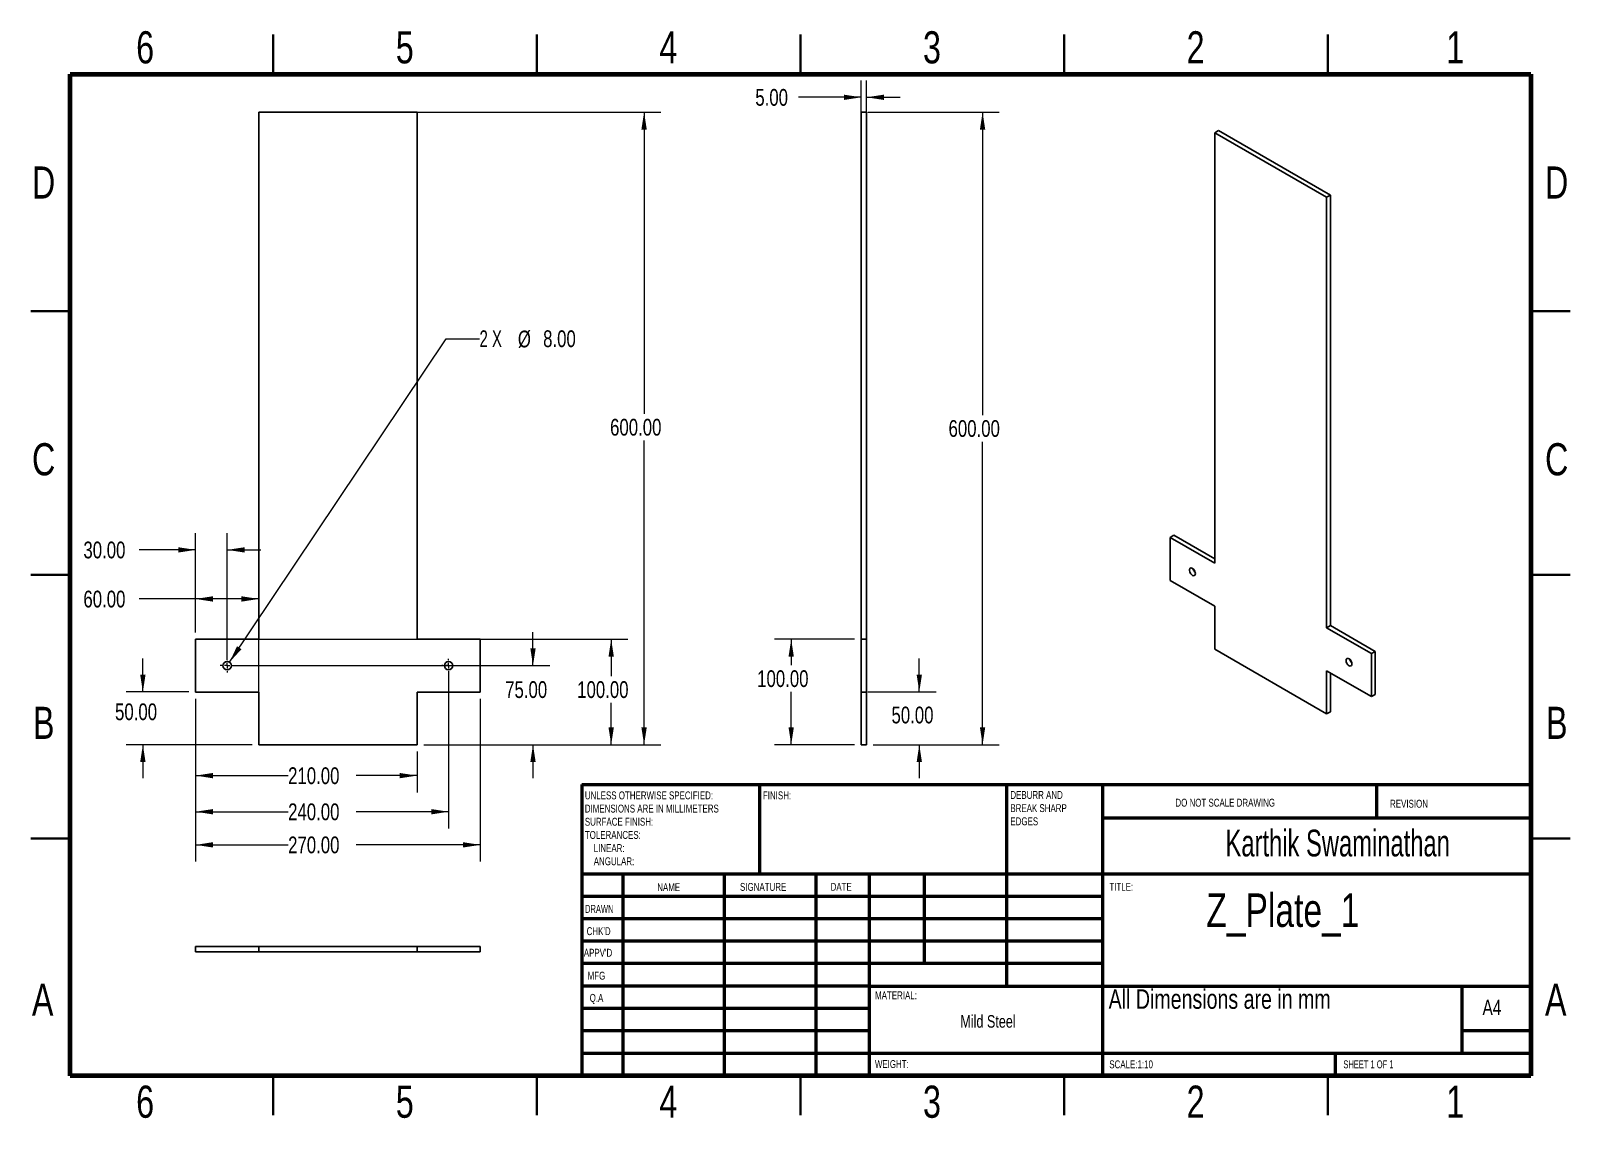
# Model space of a CAD drawing. Header units: millimetres. Extents: x 2 to 294, y 2 to 208.
import ezdxf

# ---------------------------------------------------------------- set-up
doc = ezdxf.new("R2010")
doc.units = ezdxf.units.MM
doc.styles.add('SLDTEXTSTYLE0', font='TXT', dxfattribs={"width": 0.75})
doc.styles.add('SLDTEXTSTYLE1', font='TXT', dxfattribs={"width": 0.686449})
doc.styles.add('SLDTEXTSTYLE2', font='TXT', dxfattribs={"width": 0.6875})
doc.styles.add('SLDTEXTSTYLE3', font='TXT', dxfattribs={"width": 0.663})
doc.styles.add('SLDTEXTSTYLE4', font='TXT', dxfattribs={"width": 0.666667})
doc.dimstyles.new('SLDDIMSTYLE0', dxfattribs={"dimtxt": 3.175, "dimasz": 3.302, "dimexe": 0, "dimexo": 0.0625, "dimgap": 0.79375, "dimtad": 0, "dimtih": 1, "dimtoh": 1, "dimlfac": 5, "dimrnd": 1e-09, "dimzin": 4, "dimdsep": 46, "dimtxsty": 'SLDTEXTSTYLE0', "dimsah": 1, "dimcen": 0.09, "dimadec": 0, "dimazin": 1, "dimtfac": 1, "dimtmove": 0, "dimatfit": 0, "dimfxl": 0, "dimfrac": 2, "dimtolj": 1, "dimtzin": 12, "dimarcsym": 0})
doc.dimstyles.new('SLDDIMSTYLE1', dxfattribs={"dimtxt": 3.175, "dimasz": 3.302, "dimexe": 0, "dimexo": 0.0625, "dimgap": 0.79375, "dimtad": 0, "dimtih": 1, "dimtoh": 1, "dimlfac": 5, "dimrnd": 1e-09, "dimzin": 4, "dimdsep": 46, "dimtxsty": 'SLDTEXTSTYLE0', "dimsah": 1, "dimcen": 0.09, "dimadec": 0, "dimazin": 1, "dimtfac": 1, "dimtofl": 0, "dimtmove": 0, "dimatfit": 3, "dimfxl": 0, "dimfrac": 2, "dimtolj": 1, "dimtzin": 12, "dimarcsym": 0})
doc.dimstyles.new('SLDDIMSTYLE2', dxfattribs={"dimtxt": 3.175, "dimasz": 3.302, "dimexe": 0, "dimexo": 0.0625, "dimgap": 0.79375, "dimtad": 0, "dimtih": 1, "dimtoh": 1, "dimlfac": 5, "dimrnd": 1e-09, "dimzin": 4, "dimdsep": 46, "dimtxsty": 'SLDTEXTSTYLE0', "dimsah": 1, "dimcen": 0, "dimadec": 0, "dimazin": 1, "dimtfac": 1, "dimtofl": 0, "dimtmove": 0, "dimatfit": 3, "dimfxl": 0, "dimfrac": 2, "dimtolj": 1, "dimtzin": 12, "dimarcsym": 0})

# ---------------------------------------------------------------- blocks, each defined once
blk = doc.blocks.new('SW_NOTE_0')
at = {"color": 0, "linetype": 'Continuous', "lineweight": 0, "char_height": 1.5, "attachment_point": 1, "style": 'SLDTEXTSTYLE0'}
for s, insert in [('UNLESS OTHERWISE SPECIFIED:', (0, 1.93)), ('DIMENSIONS ARE IN MILLIMETERS', (0, -0.57)), ('TOLERANCES:', (0, -5.57)), ('SURFACE FINISH:', (0, -3.07)), ('LINEAR:', (1.69, -8.07)), ('ANGULAR:', (1.69, -10.57))]:
    blk.add_mtext(s, dxfattribs=dict(at, insert=insert))
blk = doc.blocks.new('SW_NOTE_0_1')
at = {"color": 0, "linetype": 'Continuous', "lineweight": 0, "char_height": 1.5, "attachment_point": 1, "style": 'SLDTEXTSTYLE0'}
for s, insert in [('DEBURR AND', (0, 1.93)), ('BREAK SHARP', (0, -0.57)), ('EDGES', (0, -3.07))]:
    blk.add_mtext(s, dxfattribs=dict(at, insert=insert))
blk = doc.blocks.new('_D')
at = {"color": 7, "linetype": 'Continuous', "lineweight": 0}
for p, q in [((33.76, 94.05), (33.76, 112.91)), ((39.76, 89.05), (39.76, 112.91)), ((33.76, 109.74), (23.04, 109.74)), ((39.76, 109.74), (46.11, 109.74))]:
    blk.add_line(p, q, dxfattribs=at)
at = {"color": 7, "linetype": 'Continuous', "lineweight": 18}
for points in [[(33.76, 109.74), (30.46, 110.24), (30.46, 109.23)], [(39.76, 109.74), (43.06, 109.23), (43.06, 110.24)]]:
    blk.add_solid(points, dxfattribs=at)
at = {"color": 7, "linetype": 'Continuous', "lineweight": 18, "insert": (12.48, 111.31), "char_height": 3.175, "attachment_point": 1, "style": 'SLDTEXTSTYLE0'}
blk.add_mtext('30.00', dxfattribs=at)
blk = doc.blocks.new('_D_1')
at = {"color": 7, "linetype": 'Continuous', "lineweight": 0}
for p, q in [((33.76, 94.05), (33.76, 103.61)), ((45.76, 74.05), (45.76, 103.61)), ((33.76, 100.43), (23.04, 100.43)), ((45.76, 100.43), (33.76, 100.43))]:
    blk.add_line(p, q, dxfattribs=at)
at = {"color": 7, "linetype": 'Continuous', "lineweight": 18}
for points in [[(33.76, 100.43), (37.06, 99.92), (37.06, 100.94)], [(45.76, 100.43), (42.46, 100.94), (42.46, 99.92)]]:
    blk.add_solid(points, dxfattribs=at)
at = {"color": 7, "linetype": 'Continuous', "lineweight": 18, "insert": (12.48, 102), "char_height": 3.175, "attachment_point": 1, "style": 'SLDTEXTSTYLE0'}
blk.add_mtext('60.00', dxfattribs=at)
blk = doc.blocks.new('_D_2')
at = {"color": 7, "linetype": 'Continuous', "lineweight": 0}
for p, q in [((33.76, 81.51), (33.76, 63.74)), ((75.76, 71.51), (75.76, 63.74)), ((33.76, 66.92), (51.31, 66.92)), ((75.76, 66.92), (64.21, 66.92))]:
    blk.add_line(p, q, dxfattribs=at)
at = {"color": 7, "linetype": 'Continuous', "lineweight": 18}
for points in [[(33.76, 66.92), (37.06, 66.41), (37.06, 67.42)], [(75.76, 66.92), (72.46, 67.42), (72.46, 66.41)]]:
    blk.add_solid(points, dxfattribs=at)
at = {"color": 7, "linetype": 'Continuous', "lineweight": 18, "insert": (51.31, 68.49), "char_height": 3.175, "attachment_point": 1, "style": 'SLDTEXTSTYLE0'}
blk.add_mtext('210.00', dxfattribs=at)
blk = doc.blocks.new('_D_3')
at = {"color": 7, "linetype": 'Continuous', "lineweight": 0}
for p, q in [((81.76, 86.51), (81.76, 56.89)), ((33.76, 81.51), (33.76, 56.89)), ((33.76, 60.07), (51.31, 60.07)), ((81.76, 60.07), (64.21, 60.07))]:
    blk.add_line(p, q, dxfattribs=at)
at = {"color": 7, "linetype": 'Continuous', "lineweight": 18}
for points in [[(33.76, 60.07), (37.06, 59.56), (37.06, 60.57)], [(81.76, 60.07), (78.46, 60.57), (78.46, 59.56)]]:
    blk.add_solid(points, dxfattribs=at)
at = {"color": 7, "linetype": 'Continuous', "lineweight": 18, "insert": (51.31, 61.64), "char_height": 3.175, "attachment_point": 1, "style": 'SLDTEXTSTYLE0'}
blk.add_mtext('240.00', dxfattribs=at)
blk = doc.blocks.new('_D_4')
at = {"color": 7, "linetype": 'Continuous', "lineweight": 0}
for p, q in [((33.76, 81.51), (33.76, 50.61)), ((87.76, 81.51), (87.76, 50.61)), ((33.76, 53.78), (51.31, 53.78)), ((87.76, 53.78), (64.21, 53.78))]:
    blk.add_line(p, q, dxfattribs=at)
at = {"color": 7, "linetype": 'Continuous', "lineweight": 18}
for points in [[(33.76, 53.78), (37.06, 53.28), (37.06, 54.29)], [(87.76, 53.78), (84.46, 54.29), (84.46, 53.28)]]:
    blk.add_solid(points, dxfattribs=at)
at = {"color": 7, "linetype": 'Continuous', "lineweight": 18, "insert": (51.31, 55.36), "char_height": 3.175, "attachment_point": 1, "style": 'SLDTEXTSTYLE0'}
blk.add_mtext('270.00', dxfattribs=at)
blk = doc.blocks.new('_D_5')
at = {"color": 7, "linetype": 'Continuous', "lineweight": 0}
for p, q in [((23.76, 82.78), (23.76, 89.13)), ((32.49, 82.78), (20.58, 82.78)), ((44.49, 72.78), (20.58, 72.78)), ((23.76, 72.78), (23.76, 66.43))]:
    blk.add_line(p, q, dxfattribs=at)
at = {"color": 7, "linetype": 'Continuous', "lineweight": 18}
for points in [[(23.76, 82.78), (24.27, 86.08), (23.25, 86.08)], [(23.76, 72.78), (23.25, 69.47), (24.27, 69.47)]]:
    blk.add_solid(points, dxfattribs=at)
at = {"color": 7, "linetype": 'Continuous', "lineweight": 18, "insert": (18.48, 80.61), "char_height": 3.175, "attachment_point": 1, "style": 'SLDTEXTSTYLE0'}
blk.add_mtext('50.00', dxfattribs=at)
blk = doc.blocks.new('_D_6')
at = {"color": 7, "linetype": 'Continuous', "lineweight": 0}
for p, q in [((97.76, 87.78), (97.76, 94.13)), ((41.03, 87.78), (100.93, 87.78)), ((77.03, 72.78), (100.93, 72.78)), ((97.76, 72.78), (97.76, 66.43))]:
    blk.add_line(p, q, dxfattribs=at)
at = {"color": 7, "linetype": 'Continuous', "lineweight": 18}
for points in [[(97.76, 87.78), (98.27, 91.08), (97.25, 91.08)], [(97.76, 72.78), (97.25, 69.47), (98.27, 69.47)]]:
    blk.add_solid(points, dxfattribs=at)
at = {"color": 7, "linetype": 'Continuous', "lineweight": 18, "insert": (92.48, 84.82), "char_height": 3.175, "attachment_point": 1, "style": 'SLDTEXTSTYLE0'}
blk.add_mtext('75.00', dxfattribs=at)
blk = doc.blocks.new('_D_7')
at = {"color": 7, "linetype": 'Continuous', "lineweight": 0}
for p, q in [((35.03, 92.78), (115.77, 92.78)), ((112.59, 92.78), (112.59, 85.77)), ((112.59, 72.78), (112.59, 80.73)), ((77.03, 72.78), (115.77, 72.78))]:
    blk.add_line(p, q, dxfattribs=at)
at = {"color": 7, "linetype": 'Continuous', "lineweight": 18}
for points in [[(112.59, 92.78), (112.08, 89.47), (113.1, 89.47)], [(112.59, 72.78), (113.1, 76.08), (112.08, 76.08)]]:
    blk.add_solid(points, dxfattribs=at)
at = {"color": 7, "linetype": 'Continuous', "lineweight": 18, "insert": (106.14, 84.82), "char_height": 3.175, "attachment_point": 1, "style": 'SLDTEXTSTYLE0'}
blk.add_mtext('100.00', dxfattribs=at)
blk = doc.blocks.new('_D_8')
at = {"color": 7, "linetype": 'Continuous', "lineweight": 0}
for p, q in [((47.03, 192.78), (122, 192.78)), ((118.83, 192.78), (118.83, 135.53)), ((118.83, 72.78), (118.83, 130.49)), ((77.03, 72.78), (122, 72.78))]:
    blk.add_line(p, q, dxfattribs=at)
at = {"color": 7, "linetype": 'Continuous', "lineweight": 18}
for points in [[(118.83, 192.78), (118.32, 189.47), (119.34, 189.47)], [(118.83, 72.78), (119.34, 76.08), (118.32, 76.08)]]:
    blk.add_solid(points, dxfattribs=at)
at = {"color": 7, "linetype": 'Continuous', "lineweight": 18, "insert": (112.38, 134.59), "char_height": 3.175, "attachment_point": 1, "style": 'SLDTEXTSTYLE0'}
blk.add_mtext('600.00', dxfattribs=at)
blk = doc.blocks.new('_D_9')
at = {"color": 7, "linetype": 'Continuous', "lineweight": 0}
for p, q in [((40.2, 88.44), (81.27, 149.79)), ((81.27, 149.79), (87.62, 149.79))]:
    blk.add_line(p, q, dxfattribs=at)
at = {"color": 7, "linetype": 'Continuous', "lineweight": 18}
blk.add_solid([(40.2, 88.44), (42.46, 90.9), (41.62, 91.47)], dxfattribs=at)
at = {"color": 7, "linetype": 'Continuous', "lineweight": 18, "char_height": 3.175, "attachment_point": 1}
for s, insert, style in [('2 X', (87.62, 151.38), 'SLDTEXTSTYLE4'), ('%%c', (94.89, 151.33), 'SLDTEXTSTYLE0'), ('8.00', (99.68, 151.38), 'SLDTEXTSTYLE0')]:
    blk.add_mtext(s, dxfattribs=dict(at, insert=insert, style=style))
blk = doc.blocks.new('SW_CENTERMARKSYMBOL_0')
at = {"color": 0, "linetype": 'Continuous', "lineweight": 18}
for p, q in [((-1.016, 0), (-1.308, 0)), ((0, 0), (-0.508, 0)), ((0, 1.016), (0, 1.308)), ((0, 0), (0, 0.508)), ((0, 0), (0, -0.508)), ((0, 0), (0.508, 0)), ((1.016, 0), (1.308, 0)), ((0, -1.016), (0, -1.308))]:
    blk.add_line(p, q, dxfattribs=at)
blk = doc.blocks.new('SW_CENTERMARKSYMBOL_1')
at = {"color": 0, "linetype": 'Continuous', "lineweight": 18}
for p, q in [((-1.016, 0), (-1.308, 0)), ((0, 0), (-0.508, 0)), ((0, 1.016), (0, 1.308)), ((0, 0), (0, 0.508)), ((0, 0), (0, -0.508)), ((0, 0), (0.508, 0)), ((1.016, 0), (1.308, 0)), ((0, -1.016), (0, -1.308))]:
    blk.add_line(p, q, dxfattribs=at)
blk = doc.blocks.new('_D_10')
at = {"color": 7, "linetype": 'Continuous', "lineweight": 0}
for p, q in [((160.03, 84.05), (160.03, 198.76)), ((161.03, 74.05), (161.03, 198.76)), ((160.03, 195.59), (148.14, 195.59)), ((161.03, 195.59), (167.38, 195.59))]:
    blk.add_line(p, q, dxfattribs=at)
at = {"color": 7, "linetype": 'Continuous', "lineweight": 18}
for points in [[(160.03, 195.59), (156.73, 196.09), (156.73, 195.08)], [(161.03, 195.59), (164.34, 195.08), (164.34, 196.09)]]:
    blk.add_solid(points, dxfattribs=at)
at = {"color": 7, "linetype": 'Continuous', "lineweight": 18, "insert": (139.93, 197.16), "char_height": 3.175, "attachment_point": 1, "style": 'SLDTEXTSTYLE0'}
blk.add_mtext('5.00', dxfattribs=at)
blk = doc.blocks.new('_D_11')
at = {"color": 7, "linetype": 'Continuous', "lineweight": 0}
for p, q in [((171.03, 82.78), (171.03, 89.13)), ((161.3, 82.78), (174.21, 82.78)), ((162.3, 72.78), (174.21, 72.78)), ((171.03, 72.78), (171.03, 66.43))]:
    blk.add_line(p, q, dxfattribs=at)
at = {"color": 7, "linetype": 'Continuous', "lineweight": 18}
for points in [[(171.03, 82.78), (171.54, 86.08), (170.53, 86.08)], [(171.03, 72.78), (170.53, 69.47), (171.54, 69.47)]]:
    blk.add_solid(points, dxfattribs=at)
at = {"color": 7, "linetype": 'Continuous', "lineweight": 18, "insert": (165.76, 80), "char_height": 3.175, "attachment_point": 1, "style": 'SLDTEXTSTYLE0'}
blk.add_mtext('50.00', dxfattribs=at)
blk = doc.blocks.new('_D_12')
at = {"color": 7, "linetype": 'Continuous', "lineweight": 0}
for p, q in [((158.76, 92.78), (143.56, 92.78)), ((146.74, 92.78), (146.74, 87.85)), ((146.74, 72.78), (146.74, 82.81)), ((158.76, 72.78), (143.56, 72.78))]:
    blk.add_line(p, q, dxfattribs=at)
at = {"color": 7, "linetype": 'Continuous', "lineweight": 18}
for points in [[(146.74, 92.78), (146.23, 89.47), (147.24, 89.47)], [(146.74, 72.78), (147.24, 76.08), (146.23, 76.08)]]:
    blk.add_solid(points, dxfattribs=at)
at = {"color": 7, "linetype": 'Continuous', "lineweight": 18, "insert": (140.28, 86.9), "char_height": 3.175, "attachment_point": 1, "style": 'SLDTEXTSTYLE0'}
blk.add_mtext('100.00', dxfattribs=at)
blk = doc.blocks.new('_D_13')
at = {"color": 7, "linetype": 'Continuous', "lineweight": 0}
for p, q in [((161.3, 192.78), (186.21, 192.78)), ((183.04, 192.78), (183.04, 135.3)), ((183.04, 72.78), (183.04, 130.26)), ((162.3, 72.78), (186.21, 72.78))]:
    blk.add_line(p, q, dxfattribs=at)
at = {"color": 7, "linetype": 'Continuous', "lineweight": 18}
for points in [[(183.04, 192.78), (182.53, 189.47), (183.54, 189.47)], [(183.04, 72.78), (183.54, 76.08), (182.53, 76.08)]]:
    blk.add_solid(points, dxfattribs=at)
at = {"color": 7, "linetype": 'Continuous', "lineweight": 18, "insert": (176.58, 134.35), "char_height": 3.175, "attachment_point": 1, "style": 'SLDTEXTSTYLE0'}
blk.add_mtext('600.00', dxfattribs=at)

msp = doc.modelspace()

# ---------------------------------------------------------------- linework, layer by layer
at = {"color": 7, "linetype": 'Continuous', "lineweight": 35}
for p, q in [((48.5, 200), (48.5, 207.5)), ((98.5, 200), (98.5, 207.5)), ((148.5, 207.5), (148.5, 200)), ((148.5, 200), (148.5, 207.5)), ((198.5, 200), (198.5, 207.5)), ((248.5, 200), (248.5, 207.5)), ((10, 155), (2.5, 155)), ((287, 155), (294.5, 155)), ((2.5, 105), (10, 105)), ((10, 105), (2.5, 105)), ((294.5, 105), (287, 105)), ((287, 105), (294.5, 105)), ((10, 55), (2.5, 55)), ((287, 55), (294.5, 55)), ((48.5, 10), (48.5, 2.5)), ((98.5, 10), (98.5, 2.5)), ((148.5, 2.5), (148.5, 10)), ((148.5, 10), (148.5, 2.5)), ((198.5, 10), (198.5, 2.5)), ((248.5, 10), (248.5, 2.5))]:
    msp.add_line(p, q, dxfattribs=at)
at = {"color": 7, "linetype": 'Continuous', "lineweight": 70}
for p, q in [((10, 10), (10, 200)), ((10, 200), (287, 200)), ((287, 200), (287, 10)), ((287, 10), (10, 10))]:
    msp.add_line(p, q, dxfattribs=at)
at = {"color": 7, "linetype": 'Continuous', "lineweight": 25}
for p, q in [((45.7582, 192.7766), (45.7582, 92.7766)), ((75.7582, 192.7766), (45.7582, 192.7766)), ((75.7582, 92.7766), (75.7582, 192.7766)), ((160.0337, 192.7766), (161.0337, 192.7766)), ((160.0337, 92.7766), (160.0337, 192.7766)), ((161.0337, 92.7766), (161.0337, 192.7766)), ((227.0801, 188.8597), (227.7872, 189.2679)), ((227.0801, 188.8597), (227.0801, 107.2056)), ((248.2933, 176.6135), (227.0801, 188.8597)), ((249.0004, 177.0217), (227.7872, 189.2679)), ((248.2933, 176.6135), (249.0004, 177.0217)), ((248.2933, 94.9594), (248.2933, 176.6135)), ((249.0004, 95.3677), (249.0004, 177.0217)), ((218.5948, 112.104), (219.3019, 112.5122)), ((218.5948, 112.104), (218.5948, 103.9386)), ((227.0801, 107.2056), (218.5948, 112.104)), ((227.0801, 108.022), (219.3019, 112.5122)), ((218.5948, 103.9386), (227.0801, 99.0402)), ((227.0801, 99.0402), (227.0801, 90.8748)), ((248.2933, 94.9594), (249.0004, 95.3677)), ((256.7786, 90.061), (248.2933, 94.9594)), ((257.4857, 90.4692), (249.0004, 95.3677)), ((33.7582, 92.7766), (33.7582, 82.7766)), ((45.7582, 92.7766), (33.7582, 92.7766)), ((87.7582, 92.7766), (75.7582, 92.7766)), ((87.7582, 82.7766), (87.7582, 92.7766)), ((160.0337, 82.7766), (160.0337, 92.7766)), ((160.0337, 92.7766), (161.0337, 92.7766)), ((161.0337, 82.7766), (161.0337, 92.7766)), ((227.0801, 90.8748), (248.2933, 78.6286)), ((256.7786, 90.061), (257.4857, 90.4692)), ((256.7786, 81.8956), (256.7786, 90.061)), ((257.4857, 82.3038), (257.4857, 90.4692)), ((248.2933, 78.6286), (248.2933, 86.794)), ((248.2933, 86.794), (256.7786, 81.8956)), ((249.0004, 79.0368), (249.0004, 86.3858)), ((33.7582, 82.7766), (45.7582, 82.7766)), ((45.7582, 82.7766), (45.7582, 72.7766)), ((75.7582, 72.7766), (75.7582, 82.7766)), ((75.7582, 82.7766), (87.7582, 82.7766)), ((160.0337, 82.7766), (161.0337, 82.7766)), ((160.0337, 72.7766), (160.0337, 82.7766)), ((161.0337, 72.7766), (161.0337, 82.7766)), ((256.7786, 81.8956), (257.4857, 82.3038)), ((248.2933, 78.6286), (249.0004, 79.0368)), ((45.7582, 72.7766), (75.7582, 72.7766)), ((160.0337, 72.7766), (161.0337, 72.7766)), ((33.7582, 34.4903), (33.7582, 33.4903)), ((33.7582, 34.4903), (45.7582, 34.4903)), ((33.7582, 33.4903), (45.7582, 33.4903)), ((45.7582, 34.4903), (45.7582, 33.4903)), ((45.7582, 34.4903), (75.7582, 34.4903)), ((45.7582, 33.4903), (75.7582, 33.4903)), ((75.7582, 34.4903), (75.7582, 33.4903)), ((75.7582, 34.4903), (87.7582, 34.4903)), ((75.7582, 33.4903), (87.7582, 33.4903)), ((87.7582, 34.4903), (87.7582, 33.4903))]:
    msp.add_line(p, q, dxfattribs=at)
at = {"color": 7, "linetype": 'Continuous', "lineweight": 50}
for p, q in [((107, 65.25), (287, 65.25)), ((107, 65.25), (107, 10)), ((140.8, 48.25), (140.8, 65.25)), ((187.6, 65.25), (187.6, 27)), ((205.8, 65.25), (205.8, 10)), ((257.8, 58.875), (257.8, 65.25)), ((287, 58.875), (205.8, 58.875)), ((287, 48.25), (107, 48.25)), ((114.8, 48.25), (114.8, 10)), ((133.991, 48.25), (133.991, 10)), ((151.3989, 48.25), (151.3989, 10)), ((161.6, 10), (161.6, 48.25)), ((172, 31.25), (172, 48.25)), ((205.8, 44), (107, 44)), ((205.8, 39.75), (107, 39.75)), ((205.8, 35.5), (107, 35.5)), ((205.8, 31.25), (107, 31.25)), ((161.6, 27), (107, 27)), ((161.6, 27), (287, 27)), ((274, 14.25), (274, 27)), ((161.6, 22.7499), (107, 22.7499)), ((161.6, 18.5), (107, 18.5)), ((287, 18.5), (274, 18.5)), ((107, 14.25), (287, 14.25)), ((250, 10), (250, 14.25))]:
    msp.add_line(p, q, dxfattribs=at)
at = {"color": 7, "linetype": 'Continuous', "lineweight": 25, "flags": 128}
for points in [[(223.4031, 105.2455), (223.378, 105.4526), (223.3048, 105.6702), (223.1901, 105.8792), (223.0441, 106.0609), (222.8797, 106.1991), (222.7116, 106.2816), (222.5546, 106.3011), (222.4228, 106.2558), (222.3278, 106.1497), (222.2781, 105.9924), (222.2781, 105.7976), (222.3278, 105.5829), (222.4228, 105.3672), (222.5546, 105.1697), (222.7116, 105.0079), (222.8797, 104.8963), (223.0441, 104.8447), (223.1901, 104.8578), (223.3048, 104.9343), (223.378, 105.0675), (223.4031, 105.2455)], [(253.1016, 88.101), (253.0765, 88.308), (253.0033, 88.5257), (252.8886, 88.7346), (252.7426, 88.9163), (252.5782, 89.0545), (252.41, 89.137), (252.2531, 89.1565), (252.1212, 89.1112), (252.0263, 89.0052), (251.9766, 88.8478), (251.9766, 88.6531), (252.0263, 88.4383), (252.1212, 88.2226), (252.2531, 88.0251), (252.41, 87.8633), (252.5782, 87.7517), (252.7426, 87.7001), (252.8886, 87.7132), (253.0033, 87.7897), (253.0765, 87.9229), (253.1016, 88.101)]]:
    msp.add_lwpolyline(points, dxfattribs=at)
at = {"color": 7, "linetype": 'Continuous', "lineweight": 25}
for centre in [(39.7582, 87.7766), (81.7582, 87.7766)]:
    msp.add_circle(centre, 0.8, dxfattribs=at)
for centre in [(224.2859, 106.4083), (253.9844, 89.2637)]:
    msp.add_arc(centre, 1.3185, 193.506184, 226.488439, dxfattribs=at)

# ---------------------------------------------------------------- block references
at = {"color": 7, "linetype": 'Continuous', "lineweight": 0}
for name, p in [('SW_CENTERMARKSYMBOL_0', (39.7582, 87.7766)), ('SW_CENTERMARKSYMBOL_1', (81.7582, 87.7766)), ('SW_NOTE_0', (107.5937, 61.9874)), ('SW_NOTE_0_1', (188.3092, 62.0695))]:
    msp.add_blockref(name, p, dxfattribs=at)

# ---------------------------------------------------------------- texts
for s, insert, char_height, attachment_point, style in [('6', (24.1886, 208.1137), 6.096, 2, 'SLDTEXTSTYLE0'), ('5', (73.4386, 208.1137), 6.096, 2, 'SLDTEXTSTYLE0'), ('4', (123.4386, 208.1137), 6.096, 2, 'SLDTEXTSTYLE0'), ('3', (173.4386, 208.1137), 6.096, 2, 'SLDTEXTSTYLE0'), ('2', (223.4386, 208.1137), 6.096, 2, 'SLDTEXTSTYLE0'), ('1', (272.6886, 208.1137), 6.096, 2, 'SLDTEXTSTYLE0'), ('D', (4.9302, 182.4757), 6.096, 2, 'SLDTEXTSTYLE0'), ('D', (291.9302, 182.4757), 6.096, 2, 'SLDTEXTSTYLE0'), ('C', (4.9365, 129.9757), 6.096, 2, 'SLDTEXTSTYLE0'), ('C', (291.9365, 129.9757), 6.096, 2, 'SLDTEXTSTYLE0'), ('B', (4.9534, 79.9757), 6.096, 2, 'SLDTEXTSTYLE0'), ('B', (291.9534, 79.9757), 6.096, 2, 'SLDTEXTSTYLE0'), ('FINISH:', (141.3713, 63.9193), 1.5, 1, 'SLDTEXTSTYLE0'), ('DO NOT SCALE DRAWING', (219.6146, 62.533), 1.5, 1, 'SLDTEXTSTYLE0'), ('REVISION', (260.3276, 62.3349), 1.5, 1, 'SLDTEXTSTYLE0'), ('Karthik Swaminathan', (250.3972, 56.6686), 5.08, 2, 'SLDTEXTSTYLE3'), ('NAME', (121.3222, 46.5015), 1.5, 1, 'SLDTEXTSTYLE0'), ('SIGNATURE', (137.0336, 46.5618), 1.5, 1, 'SLDTEXTSTYLE0'), ('DATE', (154.2147, 46.5762), 1.5, 1, 'SLDTEXTSTYLE0'), ('TITLE:', (207.0902, 46.5762), 1.5, 1, 'SLDTEXTSTYLE0'), ('Z_Plate_1', (240.0001, 44.5717), 6.35, 2, 'SLDTEXTSTYLE0'), ('DRAWN', (107.6434, 42.3848), 1.5, 1, 'SLDTEXTSTYLE1'), ("CHK'D", (107.9392, 38.1619), 1.5, 1, 'SLDTEXTSTYLE0'), ("APPV'D", (107.4017, 34.0659), 1.5, 1, 'SLDTEXTSTYLE0'), ('MFG', (108.124, 29.7158), 1.5, 1, 'SLDTEXTSTYLE0'), ('A', (4.7566, 27.4757), 6.096, 2, 'SLDTEXTSTYLE0'), ('All Dimensions are in mm', (206.953, 26.3885), 3.704167, 1, 'SLDTEXTSTYLE0'), ('A', (291.7566, 27.4757), 6.096, 2, 'SLDTEXTSTYLE0'), ('Q.A', (108.509, 25.5047), 1.5, 1, 'SLDTEXTSTYLE0'), ('MATERIAL:', (162.6459, 25.9861), 1.5, 1, 'SLDTEXTSTYLE0'), ('A4', (277.8712, 24.4064), 2.91042, 1, 'SLDTEXTSTYLE0'), ('Mild Steel', (184.0624, 21.4856), 2.38125, 2, 'SLDTEXTSTYLE0'), ('WEIGHT:', (162.6178, 12.9493), 1.4986, 1, 'SLDTEXTSTYLE0'), ('SCALE:1:10', (207.074, 12.9001), 1.5, 1, 'SLDTEXTSTYLE0'), ('SHEET 1 OF 1', (251.4783, 12.9001), 1.5, 1, 'SLDTEXTSTYLE2'), ('6', (24.1886, 8.1137), 6.096, 2, 'SLDTEXTSTYLE0'), ('5', (73.4386, 8.1137), 6.096, 2, 'SLDTEXTSTYLE0'), ('4', (123.4386, 8.1137), 6.096, 2, 'SLDTEXTSTYLE0'), ('3', (173.4386, 8.1137), 6.096, 2, 'SLDTEXTSTYLE0'), ('2', (223.4386, 8.1137), 6.096, 2, 'SLDTEXTSTYLE0'), ('1', (272.6886, 8.1137), 6.096, 2, 'SLDTEXTSTYLE0')]:
    msp.add_mtext(s, dxfattribs=dict(at, insert=insert, char_height=char_height, attachment_point=attachment_point, style=style))

# ---------------------------------------------------------------- dimensions: what is measured, and where the dimension line sits
at = {"color": 7, "linetype": 'Continuous', "lineweight": 18}
for base, p1, p2, dimstyle, picture, middle in [((161.0337, 195.5866), (160.0337, 82.7766), (161.0337, 72.7766), 'SLDDIMSTYLE0', '_D_10', (144.0337, 195.5866)), ((39.7582, 109.7355), (33.7582, 92.7766), (39.7582, 87.7766), 'SLDDIMSTYLE0', '_D', (17.7582, 109.7355)), ((45.7582, 100.4317), (33.7582, 92.7766), (45.7582, 72.7766), 'SLDDIMSTYLE1', '_D_1', (17.7582, 100.4317)), ((81.7582, 60.0664), (33.7582, 82.7766), (81.7582, 87.7766), 'SLDDIMSTYLE1', '_D_3', (57.7582, 60.0664)), ((75.7582, 66.916), (33.7582, 82.7766), (75.7582, 72.7766), 'SLDDIMSTYLE1', '_D_2', (57.7582, 66.916)), ((87.7582, 53.7832), (33.7582, 82.7766), (87.7582, 82.7766), 'SLDDIMSTYLE1', '_D_4', (57.7582, 53.7832))]:
    dim = msp.add_linear_dim(base=base, p1=p1, p2=p2, dimstyle=dimstyle, dxfattribs=at)
    dim.commit()
    dim.dimension.update_dxf_attribs({"geometry": picture, "text_midpoint": middle, "dimtype": 160})
for base, p1, p2, dimstyle, picture, middle in [((118.828, 192.7766), (75.7582, 72.7766), (45.7582, 192.7766), 'SLDDIMSTYLE1', '_D_8', (118.828, 133.0126)), ((183.0357, 192.7766), (161.0337, 72.7766), (160.0337, 192.7766), 'SLDDIMSTYLE1', '_D_13', (183.0357, 132.7766)), ((97.7582, 87.7766), (75.7582, 72.7766), (39.7582, 87.7766), 'SLDDIMSTYLE0', '_D_6', (97.7582, 83.2486)), ((112.592, 92.7766), (75.7582, 72.7766), (33.7582, 92.7766), 'SLDDIMSTYLE1', '_D_7', (112.592, 83.2486)), ((146.7353, 92.7766), (160.0337, 72.7766), (160.0337, 92.7766), 'SLDDIMSTYLE1', '_D_12', (146.7353, 85.3253)), ((23.7582, 82.7766), (45.7582, 72.7766), (33.7582, 82.7766), 'SLDDIMSTYLE0', '_D_5', (23.7582, 79.0423)), ((171.0337, 82.7766), (161.0337, 72.7766), (160.0337, 82.7766), 'SLDDIMSTYLE0', '_D_11', (171.0337, 78.4269))]:
    dim = msp.add_linear_dim(base=base, p1=p1, p2=p2, angle=90, dimstyle=dimstyle, dxfattribs=at)
    dim.commit()
    dim.dimension.update_dxf_attribs({"geometry": picture, "text_midpoint": middle, "dimtype": 160})
dim = msp.add_diameter_dim_2p(p1=(39.3132, 87.1119), p2=(40.2033, 88.4414), text='2 X <>', dimstyle='SLDDIMSTYLE2', dxfattribs=at)
dim.commit()
dim.dimension.update_dxf_attribs({"geometry": '_D_9', "text_midpoint": (97.7582, 149.7904), "dimtype": 163})

doc.saveas('drawing.dxf')
